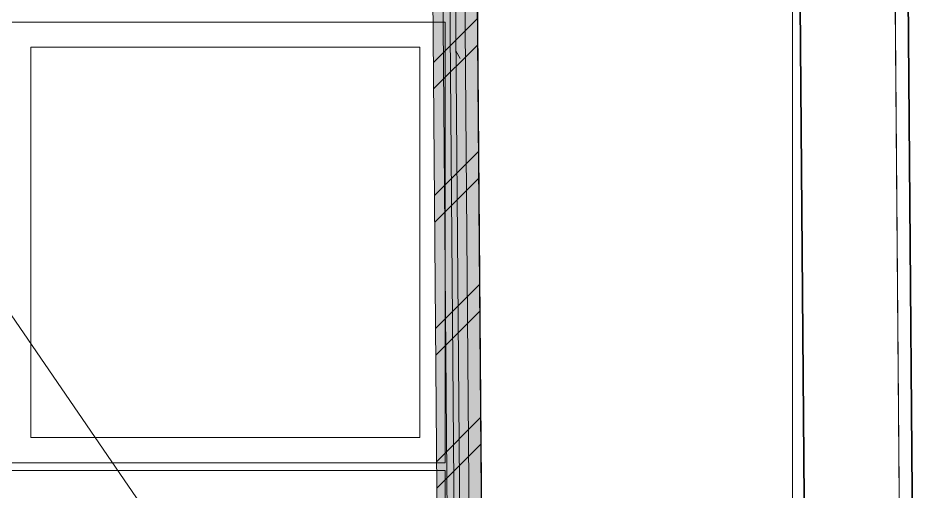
# Model space of a CAD drawing. Header units: millimetres. Extents: x -546 to 1681, y -650 to 1730.
# Drawn here: x 844.93 to 859.22, y 667.62 to 675.11 of the extents above; entities that cross this region are included whole.
import ezdxf

# ---------------------------------------------------------------- set-up
doc = ezdxf.new("R2010")
doc.units = ezdxf.units.MM

msp = doc.modelspace()

# ---------------------------------------------------------------- hatches: boundary and pattern name
at = {"true_color": 0xffffff}
h = msp.add_hatch(color=7, dxfattribs=at)
h.dxf.hatch_style = 2
h.paths.add_polyline_path([(851.316, 697.01), (852.016, 697.01), (852.306, 661.115), (851.606, 661.126)])
h = msp.add_hatch(color=7)
h.dxf.hatch_style = 2
h.paths.add_polyline_path([(851.924, 674.561), (851.861, 674.534), (851.834, 674.471), (851.861, 674.407), (851.924, 674.381), (851.988, 674.407), (852.014, 674.471), (851.988, 674.534)])
h = msp.add_hatch(color=7)
h.dxf.hatch_style = 2
h.paths.add_polyline_path([(851.924, 674.561), (851.861, 674.534), (851.834, 674.471), (851.861, 674.407), (851.924, 674.381), (851.988, 674.407), (852.014, 674.471), (851.988, 674.534)])

# ---------------------------------------------------------------- linework, layer by layer
at = {"color": 7, "lineweight": 0}
for points in [[(857.173, 197.821), (857.173, 730.152)], [(857.173, 207.047), (857.173, 730.152)], [(857.502, 649.257), (856.907, 722.91)], [(856.914, 722.91), (857.51, 649.257)], [(859.01, 649.269), (858.414, 722.91)], [(851.848, 717.81), (852.312, 660.414)], [(851.657, 717.511), (852.118, 660.556)], [(852.318, 660.558), (851.857, 717.512)], [(852.306, 661.115), (852.01, 697.71)], [(851.468, 697.629), (851.766, 660.774)], [(851.578, 697.63), (851.878, 660.595)], [(851.668, 697.631), (851.968, 660.596)], [(851.316, 697.01), (851.606, 661.126)], [(858.674, 690.723), (859.01, 649.269)], [(859.21, 649.271), (858.876, 690.523)], [(858.877, 690.523), (859.21, 649.271)], [(859.22, 649.271), (858.887, 690.523)], [(838.957, 678.989), (851.421, 660.78)], [(851.499, 674.41), (852.193, 675.104)], [(851.502, 673.989), (852.197, 674.683)], [(851.924, 674.471), (851.855, 674.591)], [(851.516, 672.305), (852.21, 673)], [(851.519, 671.885), (852.214, 672.579)], [(851.533, 670.201), (852.227, 670.896)], [(851.536, 669.78), (852.231, 670.475)], [(851.55, 668.097), (852.244, 668.791)], [(851.553, 667.676), (852.248, 668.37)]]:
    msp.add_lwpolyline(points, dxfattribs=at)
at = {"color": 8, "lineweight": 0, "true_color": 0x7f7f7f}
for points in [[(844.733, 675.048), (851.683, 675.048)], [(851.683, 675.048), (851.683, 668.078)], [(845.133, 668.478), (845.133, 674.648)], [(845.133, 674.648), (851.283, 674.648)], [(851.283, 674.648), (851.283, 668.478)], [(851.283, 668.478), (845.133, 668.478)], [(851.683, 668.078), (844.733, 668.078)], [(844.733, 667.957), (851.683, 667.957)], [(851.683, 667.957), (851.683, 660.987)]]:
    msp.add_lwpolyline(points, dxfattribs=at)

doc.saveas('drawing.dxf')
